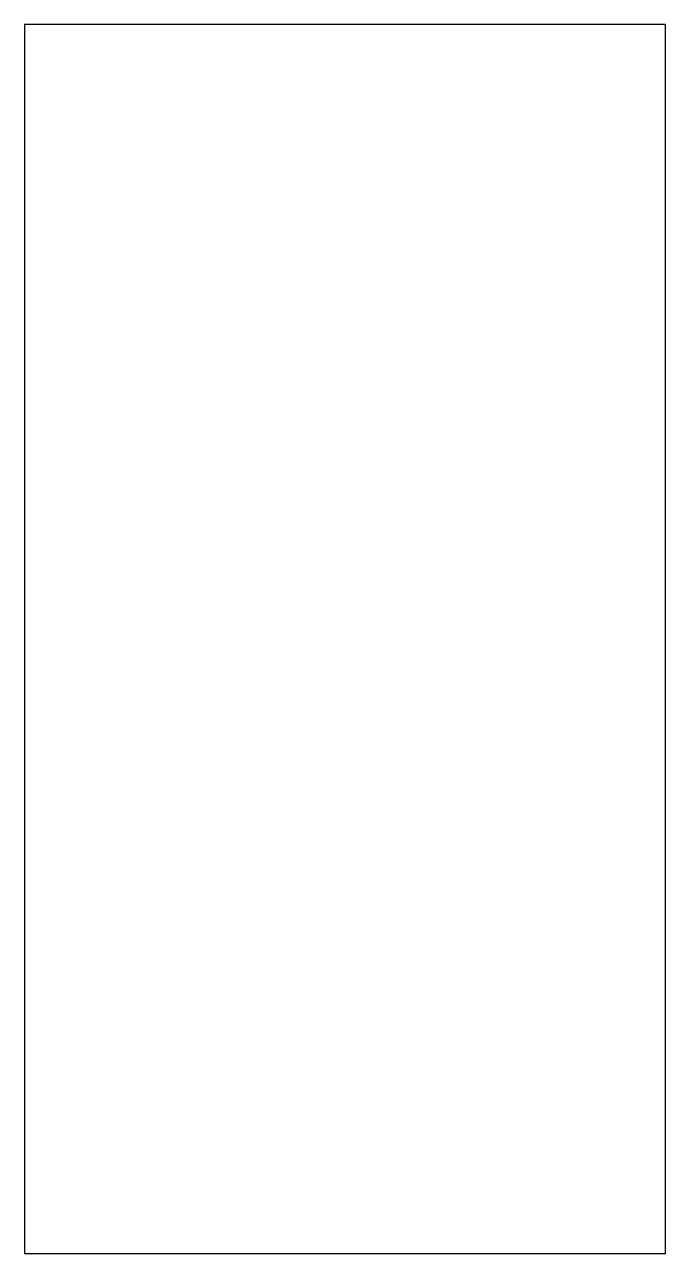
# Model space of a CAD drawing. Header units: millimetres. Extents: x 39 to 57.5, y -26.4 to 9.1.
import ezdxf

# ---------------------------------------------------------------- set-up
doc = ezdxf.new("R2010")
doc.units = ezdxf.units.MM

msp = doc.modelspace()

# ---------------------------------------------------------------- linework, layer by layer
for p, q in [((57.5, 9.1), (39, 9.1)), ((39, 9.1), (39, -26.4)), ((57.5, -26.4), (57.5, 9.1)), ((39, -26.4), (57.5, -26.4))]:
    msp.add_line(p, q)

doc.saveas('drawing.dxf')
